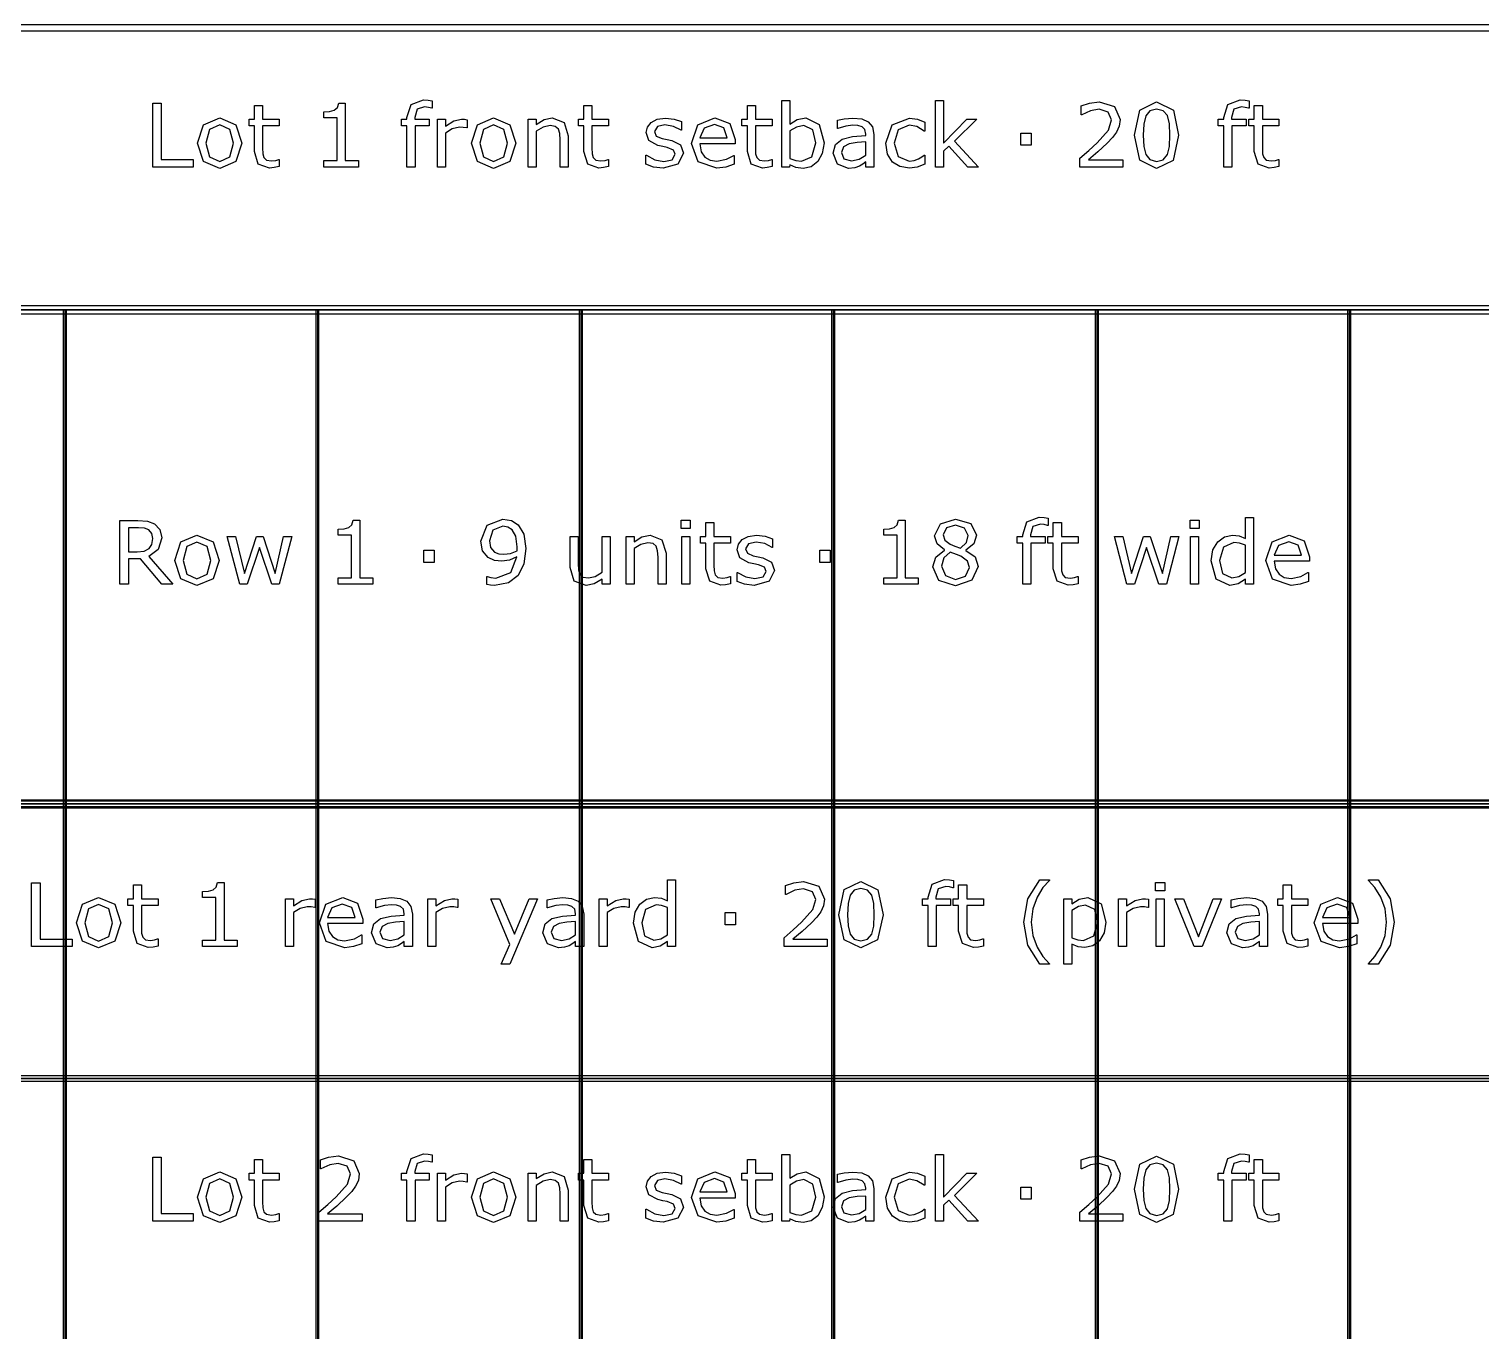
# Model space of a CAD drawing. Extents: x -1 to 182, y 89 to 480.
# Drawn here: x 17.92 to 52.92, y 433.12 to 464.5 of the extents above; entities that cross this region are included whole.
import ezdxf

# ---------------------------------------------------------------- set-up
doc = ezdxf.new("R2010")
doc.units = 0
doc.header["$MEASUREMENT"] = 0
doc.layers.add('Layer 1', color=7, linetype='Continuous')

msp = doc.modelspace()

# ---------------------------------------------------------------- linework, layer by layer
at = {"layer": 'Layer 1', "color": 7}
for points in [[(4.762494, 464.608688), (64.029086, 464.608688), (64.029086, 457.72953), (4.762494, 457.72953), (4.762494, 464.608688)], [(21.878224, 461.169109), (20.904641, 461.169109), (20.904641, 462.708031), (21.109279, 462.708031), (21.109279, 461.35101), (21.878224, 461.35101), (21.878224, 461.169109)], [(25.859371, 461.169109), (25.026348, 461.169109), (25.026348, 461.326205), (25.346741, 461.326205), (25.346741, 462.357666), (25.026348, 462.357666), (25.026348, 462.498225), (25.165874, 462.50856), (25.278529, 462.540599), (25.352943, 462.605712), (25.384982, 462.713198), (25.545179, 462.713198), (25.545179, 461.326205), (25.859371, 461.326205), (25.859371, 461.169109)], [(27.641171, 462.589176), (27.630826, 462.589176), (27.547109, 462.607779), (27.456159, 462.618113), (27.274258, 462.562303), (27.21845, 462.362832), (27.21845, 462.323558), (27.568816, 462.323558), (27.568816, 462.16026), (27.224649, 462.16026), (27.224649, 461.169109), (27.030347, 461.169109), (27.030347, 462.160262), (26.89909, 462.160262), (26.89909, 462.323559), (27.030347, 462.323559), (27.030347, 462.3618), (27.132667, 462.677025), (27.428256, 462.787613), (27.545043, 462.781411), (27.641161, 462.766941), (27.641171, 462.589176)], [(37.083477, 461.755118), (37.042136, 461.494669), (36.932583, 461.300366), (36.771354, 461.177376), (36.578084, 461.137069), (36.406518, 461.160839), (36.261822, 461.222851), (36.249421, 461.169109), (36.067521, 461.169109), (36.067521, 462.777278), (36.261822, 462.777278), (36.261822, 462.202636), (36.435455, 462.31219), (36.642161, 462.355598), (36.964621, 462.198502), (37.083477, 461.755119), (37.083477, 461.755118)], [(40.808311, 461.169109), (40.551996, 461.169109), (40.088976, 461.674504), (39.962886, 461.554615), (39.962886, 461.169109), (39.768582, 461.169109), (39.768582, 462.777278), (39.962886, 462.777278), (39.962886, 461.745817), (40.524091, 462.323559), (40.769036, 462.323559), (40.232637, 461.790259), (40.808311, 461.169109)], [(44.288196, 461.169109), (43.246401, 461.169109), (43.246401, 461.385116), (43.463441, 461.571151), (43.667048, 461.756153), (43.938865, 462.061043), (44.012244, 462.305989), (43.932663, 462.493057), (43.712522, 462.56127), (43.508918, 462.528198), (43.294978, 462.426912), (43.284633, 462.426912), (43.284633, 462.643953), (43.479969, 462.710098), (43.717681, 462.740071), (44.088719, 462.625349), (44.223077, 462.316324), (44.20035, 462.151994), (44.135238, 462.008333), (44.040153, 461.882243), (43.908896, 461.744784), (43.680486, 461.533944), (43.460345, 461.345842), (44.288199, 461.345842), (44.288196, 461.169109)], [(45.631783, 461.939087), (45.501558, 461.330339), (45.099516, 461.13707), (44.694374, 461.33344), (44.56725, 461.93702), (44.69644, 462.542667), (45.099516, 462.739037), (45.503625, 462.539566), (45.631783, 461.939087), (45.631783, 461.939087)], [(47.3278, 462.589176), (47.317455, 462.589176), (47.233738, 462.607779), (47.142788, 462.618113), (46.960887, 462.562303), (46.905078, 462.362832), (46.905078, 462.323558), (47.255445, 462.323558), (47.255445, 462.16026), (46.911278, 462.16026), (46.911278, 461.169109), (46.716976, 461.169109), (46.716976, 462.160262), (46.585719, 462.160262), (46.585719, 462.323559), (46.716976, 462.323559), (46.716976, 462.3618), (46.819295, 462.677025), (47.114885, 462.787613), (47.231672, 462.781411), (47.327789, 462.766941), (47.3278, 462.589176)], [(23.051277, 461.745817), (22.906583, 461.300367), (22.51901, 461.13707), (22.129371, 461.300367), (21.98571, 461.745817), (22.129371, 462.191267), (22.51901, 462.355598), (22.906583, 462.191267), (23.051277, 461.745817), (23.051277, 461.745817)], [(23.95148, 461.179444), (23.83159, 461.155674), (23.716869, 461.146372), (23.448152, 461.241456), (23.356168, 461.546346), (23.356168, 462.160262), (23.22491, 462.160262), (23.22491, 462.323559), (23.356168, 462.323559), (23.356168, 462.655321), (23.550471, 462.655321), (23.550471, 462.323559), (23.95148, 462.323559), (23.95148, 462.160262), (23.550471, 462.160262), (23.550471, 461.634196), (23.554606, 461.49157), (23.583545, 461.396485), (23.645557, 461.335507), (23.767513, 461.316904), (23.866731, 461.33034), (23.941145, 461.35411), (23.95148, 461.35411), (23.95148, 461.179444)], [(28.48453, 462.111686), (28.474184, 462.111686), (28.389436, 462.126156), (28.293318, 462.131323), (28.119685, 462.091016), (27.958454, 461.988696), (27.958454, 461.169109), (27.764152, 461.169109), (27.764152, 462.323559), (27.958454, 462.323559), (27.958454, 462.153027), (28.162058, 462.284285), (28.342927, 462.323559), (28.416307, 462.320458), (28.484519, 462.311155), (28.48453, 462.111686)], [(29.651383, 461.745817), (29.506688, 461.300367), (29.119116, 461.13707), (28.729475, 461.300367), (28.585817, 461.745817), (28.729475, 462.191267), (29.119116, 462.355598), (29.506688, 462.191267), (29.651383, 461.745817), (29.651383, 461.745817)], [(30.917455, 461.169109), (30.72315, 461.169109), (30.72315, 461.826432), (30.713837, 461.97526), (30.679732, 462.084814), (30.605318, 462.148893), (30.479229, 462.170597), (30.31283, 462.131323), (30.146431, 462.031071), (30.146431, 461.169109), (29.952129, 461.169109), (29.952129, 462.323559), (30.146431, 462.323559), (30.146431, 462.195402), (30.334534, 462.313224), (30.534005, 462.355598), (30.819258, 462.242944), (30.917444, 461.918416), (30.917455, 461.169109)], [(31.891036, 461.179444), (31.771148, 461.155673), (31.656425, 461.146371), (31.387709, 461.241455), (31.295724, 461.546346), (31.295724, 462.160261), (31.164467, 462.160261), (31.164467, 462.323558), (31.295724, 462.323558), (31.295724, 462.655321), (31.490028, 462.655321), (31.490028, 462.323558), (31.891036, 462.323558), (31.891036, 462.160261), (31.490028, 462.160261), (31.490028, 461.634196), (31.494156, 461.491569), (31.523096, 461.396484), (31.585106, 461.335506), (31.707063, 461.316903), (31.806282, 461.330339), (31.880696, 461.354109), (31.891041, 461.354109), (31.891036, 461.179444)], [(33.694542, 461.501904), (33.563285, 461.242489), (33.206717, 461.141203), (32.971071, 461.171175), (32.792271, 461.238355), (32.792271, 461.456429), (32.802617, 461.456429), (33.007253, 461.345841), (33.223261, 461.305534), (33.423765, 461.346875), (33.496113, 461.477099), (33.456838, 461.580452), (33.305944, 461.640397), (33.197422, 461.6621), (33.0765, 461.688972), (32.860494, 461.806794), (32.797447, 461.99903), (32.826387, 462.133389), (32.916303, 462.246044), (33.063064, 462.322524), (33.263568, 462.351463), (33.472342, 462.325624), (33.649073, 462.264646), (33.649073, 462.056907), (33.638728, 462.056907), (33.457862, 462.148891), (33.24909, 462.187131), (33.069256, 462.14579), (32.995873, 462.024868), (33.040315, 461.917381), (33.180875, 461.85847), (33.300766, 461.833665), (33.412385, 461.810927), (33.62116, 461.704474), (33.694539, 461.501902), (33.694542, 461.501904)], [(34.938907, 461.72618), (34.088315, 461.72618), (34.120354, 461.540145), (34.208206, 461.410954), (34.335327, 461.33654), (34.498625, 461.311735), (34.735303, 461.358244), (34.905835, 461.451261), (34.91618, 461.451261), (34.91618, 461.239388), (34.715673, 461.170142), (34.5007, 461.142237), (34.05215, 461.297266), (33.890921, 461.739615), (34.044916, 462.1892), (34.452125, 462.355598), (34.811794, 462.219172), (34.938915, 461.831599), (34.938907, 461.72618)], [(35.83291, 461.179444), (35.713022, 461.155673), (35.598299, 461.146371), (35.329583, 461.241455), (35.237598, 461.546346), (35.237598, 462.160261), (35.106341, 462.160261), (35.106341, 462.323558), (35.237598, 462.323558), (35.237598, 462.655321), (35.431902, 462.655321), (35.431902, 462.323558), (35.83291, 462.323558), (35.83291, 462.160261), (35.431902, 462.160261), (35.431902, 461.634196), (35.43603, 461.491569), (35.46497, 461.396484), (35.52698, 461.335506), (35.648937, 461.316903), (35.748156, 461.330339), (35.82257, 461.354109), (35.832915, 461.354109), (35.83291, 461.179444)], [(38.283403, 461.169109), (38.090133, 461.169109), (38.090133, 461.292099), (38.019855, 461.24249), (37.935104, 461.19288), (37.823484, 461.153606), (37.675688, 461.13707), (37.411105, 461.240422), (37.302586, 461.503972), (37.358397, 461.715845), (37.519626, 461.844002), (37.77284, 461.907048), (38.090133, 461.931852), (38.090133, 461.961825), (38.066374, 462.071378), (38.000228, 462.139591), (37.901009, 462.171631), (37.780087, 462.179899), (37.609553, 462.159227), (37.415251, 462.101349), (37.404906, 462.101349), (37.404906, 462.298753), (37.569236, 462.33286), (37.781108, 462.351462), (37.992981, 462.330791), (38.150077, 462.262578), (38.249296, 462.139588), (38.283403, 461.95252), (38.283403, 461.169109)], [(39.511232, 461.241456), (39.326233, 461.169109), (39.141232, 461.14327), (38.911788, 461.179443), (38.732988, 461.291064), (38.616198, 461.479166), (38.574857, 461.744783), (38.729887, 462.189199), (39.141232, 462.35043), (39.335533, 462.322524), (39.511232, 462.254312), (39.511232, 462.038304), (39.500887, 462.038304), (39.31692, 462.144758), (39.132953, 462.181965), (38.871471, 462.070344), (38.776385, 461.744783), (38.869402, 461.423356), (39.132953, 461.311735), (39.252841, 461.327237), (39.362394, 461.367544), (39.441978, 461.41302), (39.500887, 461.455394), (39.511232, 461.455394), (39.511232, 461.241456)], [(45.359964, 461.469866), (45.408541, 461.666236), (45.421982, 461.939087), (45.408541, 462.211938), (45.358932, 462.408308), (45.259714, 462.528198), (45.099516, 462.568505), (44.938285, 462.528198), (44.838034, 462.406241), (44.789457, 462.20677), (44.777048, 461.93702), (44.788425, 461.667269), (44.837, 461.472966), (44.933118, 461.349976), (45.099516, 461.307602), (45.260745, 461.347909), (45.359964, 461.469866), (45.359964, 461.469866)], [(48.050236, 461.179444), (47.930348, 461.155674), (47.815625, 461.146372), (47.546909, 461.241456), (47.454924, 461.546346), (47.454924, 462.160262), (47.323667, 462.160262), (47.323667, 462.323559), (47.454924, 462.323559), (47.454924, 462.655321), (47.649229, 462.655321), (47.649229, 462.323559), (48.050236, 462.323559), (48.050236, 462.160262), (47.649229, 462.160262), (47.649229, 461.634196), (47.653356, 461.49157), (47.682296, 461.396485), (47.744307, 461.335507), (47.866264, 461.316904), (47.965482, 461.33034), (48.039896, 461.35411), (48.050241, 461.35411), (48.050236, 461.179444)], [(22.850773, 461.745817), (22.762923, 462.078613), (22.51901, 462.188167), (22.273031, 462.078613), (22.186215, 461.745817), (22.274065, 461.416122), (22.51901, 461.304501), (22.761889, 461.415089), (22.850773, 461.745817), (22.850773, 461.745817)], [(29.450879, 461.745817), (29.36303, 462.078613), (29.119116, 462.188167), (28.873136, 462.078613), (28.786321, 461.745817), (28.87417, 461.416122), (29.119116, 461.304501), (29.361995, 461.415089), (29.450879, 461.745817), (29.450879, 461.745817)], [(34.749773, 461.875007), (34.672258, 462.111685), (34.441782, 462.195401), (34.192701, 462.103417), (34.088315, 461.875007), (34.749773, 461.875007)], [(36.882973, 461.749951), (36.814761, 462.06311), (36.59462, 462.170596), (36.423054, 462.133389), (36.261822, 462.039339), (36.261822, 461.377881), (36.403417, 461.326205), (36.538809, 461.311735), (36.790988, 461.417154), (36.882973, 461.74995), (36.882973, 461.749951)], [(42.07438, 461.697242), (41.827368, 461.697242), (41.827368, 461.98973), (42.07438, 461.98973), (42.07438, 461.697242)], [(38.090133, 461.453329), (38.090133, 461.774756), (37.880327, 461.759254), (37.690158, 461.729282), (37.554765, 461.654868), (37.50309, 461.517409), (37.563034, 461.367547), (37.745969, 461.317938), (37.933037, 461.357212), (38.090133, 461.45333), (38.090133, 461.453329)], [(18.785393, 457.72953), (18.785393, 369.623391)], [(24.870802, 457.72953), (24.870802, 369.623391)], [(31.220794, 457.72953), (31.220794, 369.623391)], [(37.306203, 457.72953), (37.306203, 369.623391)], [(43.656195, 457.72953), (43.656195, 369.623391)], [(49.741604, 457.72953), (49.741604, 369.623391)], [(21.385748, 451.114955), (21.120131, 451.114955), (20.605435, 451.726803), (20.31708, 451.726803), (20.31708, 451.114955), (20.112442, 451.114955), (20.112442, 452.653878), (20.543423, 452.653878), (20.775967, 452.635278), (20.943398, 452.571201), (21.073622, 452.437875), (21.121165, 452.235303), (21.037449, 451.956252), (20.806972, 451.787787), (21.385748, 451.114955)], [(26.207153, 451.114955), (25.37413, 451.114955), (25.37413, 451.272051), (25.694523, 451.272051), (25.694523, 452.303512), (25.37413, 452.303512), (25.37413, 452.444072), (25.513656, 452.454417), (25.626311, 452.486455), (25.700725, 452.551569), (25.732764, 452.659056), (25.89296, 452.659056), (25.89296, 451.272062), (26.207153, 451.272062), (26.207153, 451.114955)], [(29.896844, 451.976916), (29.850336, 451.611048), (29.711845, 451.330963), (29.4762, 451.149062), (29.143405, 451.084983), (29.04212, 451.091174), (28.957368, 451.108743), (28.957368, 451.306148), (28.967714, 451.306148), (29.052462, 451.276173), (29.174419, 451.262733), (29.532019, 451.399159), (29.682913, 451.777431), (29.502047, 451.694749), (29.317045, 451.669958), (29.144445, 451.688558), (28.990449, 451.760905), (28.85299, 451.9211), (28.807517, 452.153644), (28.962544, 452.537083), (29.340815, 452.684877), (29.547521, 452.649737), (29.71392, 452.546386), (29.849312, 452.325211), (29.896852, 451.976911), (29.896844, 451.976916)], [(29.688073, 452.021358), (29.655, 452.278707), (29.564049, 452.429602), (29.459663, 452.495748), (29.338741, 452.516411), (29.103095, 452.423395), (29.017315, 452.161913), (29.045218, 452.001716), (29.139269, 451.893197), (29.241589, 451.849787), (29.365612, 451.839441), (29.52891, 451.861137), (29.68394, 451.924182), (29.686056, 451.966558), (29.688173, 452.021334), (29.688073, 452.021358)], [(33.85939, 452.462675), (33.640281, 452.462675), (33.640281, 452.664213), (33.85939, 452.664213), (33.85939, 452.462675)], [(34.830905, 451.1253), (34.711017, 451.101541), (34.596294, 451.092227), (34.327578, 451.187313), (34.235593, 451.492203), (34.235593, 452.106117), (34.104336, 452.106117), (34.104336, 452.269415), (34.235593, 452.269415), (34.235593, 452.601179), (34.429897, 452.601179), (34.429897, 452.269415), (34.830905, 452.269415), (34.830905, 452.106117), (34.429897, 452.106117), (34.429897, 451.580052), (34.434025, 451.437426), (34.462965, 451.34234), (34.524975, 451.281364), (34.646932, 451.262764), (34.746151, 451.276205), (34.820565, 451.299965), (34.83091, 451.299965), (34.830905, 451.1253)], [(39.355687, 451.114955), (38.522666, 451.114955), (38.522666, 451.272051), (38.843057, 451.272051), (38.843057, 452.303512), (38.522666, 452.303512), (38.522666, 452.444072), (38.662191, 452.454417), (38.774845, 452.486455), (38.849259, 452.551569), (38.881297, 452.659056), (39.041494, 452.659056), (39.041494, 451.272062), (39.355687, 451.272062), (39.355687, 451.114955)], [(40.800559, 451.543868), (40.644497, 451.212107), (40.253822, 451.079816), (39.854881, 451.209006), (39.707087, 451.539735), (39.781501, 451.771245), (39.991308, 451.93661), (39.991308, 451.942801), (39.807338, 452.087493), (39.748428, 452.283864), (39.891055, 452.573252), (40.253822, 452.689007), (40.621759, 452.578419), (40.759218, 452.2973), (40.694106, 452.091629), (40.502903, 451.934533), (40.502903, 451.928341), (40.724078, 451.775378), (40.800559, 451.543868), (40.800559, 451.543868)], [(40.555613, 452.295244), (40.46983, 452.470943), (40.25279, 452.537089), (40.038848, 452.475076), (39.956166, 452.307645), (39.997507, 452.178454), (40.124631, 452.082337), (40.234187, 452.033762), (40.374747, 451.984152), (40.516338, 452.125744), (40.555613, 452.295244), (40.555613, 452.295244)], [(42.483142, 452.535022), (42.472797, 452.535022), (42.389083, 452.553622), (42.298133, 452.563968), (42.116232, 452.508156), (42.060421, 452.308687), (42.060421, 452.269413), (42.410787, 452.269413), (42.410787, 452.106115), (42.066623, 452.106115), (42.066623, 451.114955), (41.872318, 451.114955), (41.872318, 452.106107), (41.741061, 452.106107), (41.741061, 452.269405), (41.872318, 452.269405), (41.872318, 452.307645), (41.974638, 452.622872), (42.270227, 452.733459), (42.387014, 452.727268), (42.483135, 452.712796), (42.483142, 452.535022)], [(43.205576, 451.12529), (43.085688, 451.10153), (42.970967, 451.092217), (42.702249, 451.187303), (42.610264, 451.492192), (42.610264, 452.106107), (42.479007, 452.106107), (42.479007, 452.269405), (42.610264, 452.269405), (42.610264, 452.601168), (42.804568, 452.601168), (42.804568, 452.269405), (43.205576, 452.269405), (43.205576, 452.106107), (42.804568, 452.106107), (42.804568, 451.580042), (42.808696, 451.437416), (42.837636, 451.34233), (42.899646, 451.281354), (43.021603, 451.262754), (43.120822, 451.276195), (43.195236, 451.299954), (43.205581, 451.299954), (43.205576, 451.12529)], [(46.125291, 452.462675), (45.906185, 452.462675), (45.906185, 452.664213), (46.125291, 452.664213), (46.125291, 452.462675)], [(47.433736, 451.114955), (47.239435, 451.114955), (47.239435, 451.235877), (47.064768, 451.123223), (46.867365, 451.082917), (46.538702, 451.242079), (46.41778, 451.683396), (46.459121, 451.944878), (46.57281, 452.140214), (46.736105, 452.260102), (46.93041, 452.301443), (47.091639, 452.281811), (47.239435, 452.222899), (47.239435, 452.723125), (47.433736, 452.723125), (47.433736, 451.114955)], [(20.907225, 452.22083), (20.883454, 452.337617), (20.806974, 452.424434), (20.701554, 452.465776), (20.557894, 452.478185), (20.317081, 452.478185), (20.317081, 451.897343), (20.523787, 451.897343), (20.693285, 451.913879), (20.816275, 451.977959), (20.884488, 452.077177), (20.907226, 452.220838), (20.907225, 452.22083)], [(22.500924, 451.691664), (22.35623, 451.246212), (21.968657, 451.082917), (21.579017, 451.246212), (21.435357, 451.691664), (21.579017, 452.137113), (21.968657, 452.301443), (22.35623, 452.137113), (22.500924, 451.691664), (22.500924, 451.691664)], [(24.253786, 452.269405), (23.95303, 451.114955), (23.773196, 451.114955), (23.476574, 452.004822), (23.182018, 451.114955), (23.003218, 451.114955), (22.699361, 452.269405), (22.901932, 452.269405), (23.113806, 451.375403), (23.40216, 452.269405), (23.562356, 452.269405), (23.857945, 451.375403), (24.058449, 452.269405), (24.253786, 452.269405)], [(31.92876, 451.114955), (31.734458, 451.114955), (31.734458, 451.243111), (31.546355, 451.124258), (31.347918, 451.082917), (31.064732, 451.193502), (30.963445, 451.520098), (30.963445, 452.269405), (31.157749, 452.269405), (31.157749, 451.612083), (31.166004, 451.461186), (31.201143, 451.354733), (31.273491, 451.288588), (31.402682, 451.267924), (31.567011, 451.307198), (31.734445, 451.407452), (31.734445, 452.269413), (31.928747, 452.269413), (31.92876, 451.114955)], [(33.27648, 451.114955), (33.082178, 451.114955), (33.082178, 451.772277), (33.072864, 451.921105), (33.038757, 452.030661), (32.964343, 452.094738), (32.838253, 452.116433), (32.671857, 452.077159), (32.505458, 451.976906), (32.505458, 451.114955), (32.311154, 451.114955), (32.311154, 452.269405), (32.505458, 452.269405), (32.505458, 452.141249), (32.693561, 452.25907), (32.89303, 452.301443), (33.178285, 452.188789), (33.276469, 451.864262), (33.27648, 451.114955)], [(33.846987, 451.114955), (33.652685, 451.114955), (33.652685, 452.269405), (33.846987, 452.269405), (33.846987, 451.114955)], [(35.890271, 451.447761), (35.759012, 451.188345), (35.402446, 451.08706), (35.166801, 451.117032), (34.988001, 451.184212), (34.988001, 451.402287), (34.998346, 451.402287), (35.202985, 451.291699), (35.418993, 451.25139), (35.619497, 451.292731), (35.691845, 451.422956), (35.65257, 451.52631), (35.501676, 451.586254), (35.393154, 451.60795), (35.272232, 451.634821), (35.056224, 451.752645), (34.993179, 451.94488), (35.022119, 452.079238), (35.112035, 452.191892), (35.258796, 452.268373), (35.4593, 452.297313), (35.668072, 452.271463), (35.844805, 452.210485), (35.844805, 452.002747), (35.83446, 452.002747), (35.653594, 452.09473), (35.444819, 452.132972), (35.264987, 452.091631), (35.191605, 451.970706), (35.236047, 451.86322), (35.376607, 451.80431), (35.496498, 451.779519), (35.608117, 451.756791), (35.816889, 451.650339), (35.890271, 451.447766), (35.890271, 451.447761)], [(45.636432, 452.269405), (45.335678, 451.114955), (45.155844, 451.114955), (44.85922, 452.004822), (44.564665, 451.114955), (44.385865, 451.114955), (44.082007, 452.269405), (44.28458, 452.269405), (44.496452, 451.375403), (44.784806, 452.269405), (44.945003, 452.269405), (45.240592, 451.375403), (45.441096, 452.269405), (45.636432, 452.269405)], [(46.11289, 451.114955), (45.918586, 451.114955), (45.918586, 452.269405), (46.11289, 452.269405), (46.11289, 451.114955)], [(48.782491, 451.672027), (47.931899, 451.672027), (47.963937, 451.48599), (48.051786, 451.3568), (48.178911, 451.282386), (48.342209, 451.257594), (48.578886, 451.304103), (48.749418, 451.397122), (48.759763, 451.397122), (48.759763, 451.185247), (48.559259, 451.116003), (48.344286, 451.088097), (47.895735, 451.243124), (47.734504, 451.685475), (47.888499, 452.13506), (48.295711, 452.301456), (48.655377, 452.165032), (48.782501, 451.77746), (48.782491, 451.672027)], [(22.300419, 451.691664), (22.21257, 452.024459), (21.968657, 452.134012), (21.722678, 452.024459), (21.635861, 451.691664), (21.723711, 451.361967), (21.968657, 451.250347), (22.211536, 451.360935), (22.300419, 451.691664), (22.300419, 451.691664)], [(27.685097, 451.643086), (27.438085, 451.643086), (27.438085, 451.935575), (27.685097, 451.935575), (27.685097, 451.643086)], [(37.229723, 451.643097), (36.982708, 451.643097), (36.982708, 451.935586), (37.229723, 451.935586), (37.229723, 451.643097)], [(40.587651, 451.524231), (40.545278, 451.676159), (40.38198, 451.791914), (40.275528, 451.83429), (40.12153, 451.889067), (39.97167, 451.751608), (39.915859, 451.555237), (40.011977, 451.324761), (40.255891, 451.233811), (40.496701, 451.311326), (40.587651, 451.524231), (40.587651, 451.524231)], [(47.239435, 451.399175), (47.239435, 452.061665), (47.098875, 452.110242), (46.963482, 452.123683), (46.709234, 452.009994), (46.618284, 451.687534), (46.688565, 451.374376), (46.913873, 451.267921), (47.081304, 451.304095), (47.239435, 451.399181), (47.239435, 451.399175)], [(48.593356, 451.820855), (48.515841, 452.057532), (48.285363, 452.141249), (48.036285, 452.049264), (47.931899, 451.820855), (48.593356, 451.820855)], [(4.696348, 445.889441), (4.696348, 439.142574), (64.095232, 439.142574), (64.095232, 445.889441), (4.696348, 445.889441)], [(18.957475, 442.383716), (17.983893, 442.383716), (17.983893, 443.922639), (18.188531, 443.922639), (18.188531, 442.565617), (18.957475, 442.565617), (18.957475, 442.383716)], [(21.030731, 442.394051), (20.910842, 442.370291), (20.79612, 442.360978), (20.527403, 442.456064), (20.435419, 442.760953), (20.435419, 443.374868), (20.304161, 443.374868), (20.304161, 443.538166), (20.435419, 443.538166), (20.435419, 443.869929), (20.629723, 443.869929), (20.629723, 443.538166), (21.030731, 443.538166), (21.030731, 443.374868), (20.629723, 443.374868), (20.629723, 442.848803), (20.633858, 442.706177), (20.662797, 442.611093), (20.724808, 442.550115), (20.846765, 442.531515), (20.945983, 442.544956), (21.020397, 442.568715), (21.030732, 442.568715), (21.030731, 442.394051)], [(22.938623, 442.383716), (22.1056, 442.383716), (22.1056, 442.540812), (22.425993, 442.540812), (22.425993, 443.572273), (22.1056, 443.572273), (22.1056, 443.712833), (22.245126, 443.723178), (22.35778, 443.755216), (22.432194, 443.82033), (22.464234, 443.927817), (22.62443, 443.927817), (22.62443, 442.540823), (22.938623, 442.540823), (22.938623, 442.383716)], [(33.504373, 442.383716), (33.310068, 442.383716), (33.310068, 442.504638), (33.135404, 442.391984), (32.937999, 442.351678), (32.609339, 442.51084), (32.488416, 442.952157), (32.529758, 443.213639), (32.643444, 443.408975), (32.806742, 443.528866), (33.001046, 443.570207), (33.162275, 443.550575), (33.310068, 443.491663), (33.310068, 443.991891), (33.504373, 443.991891), (33.504373, 442.383716)], [(37.162026, 442.383716), (36.120231, 442.383716), (36.120231, 442.599724), (36.337271, 442.785758), (36.540876, 442.97076), (36.812695, 443.275649), (36.886074, 443.520597), (36.806493, 443.707666), (36.586352, 443.775878), (36.382747, 443.742805), (36.168806, 443.64152), (36.15846, 443.64152), (36.15846, 443.85856), (36.353797, 443.924706), (36.591509, 443.954678), (36.962544, 443.839957), (37.096902, 443.530932), (37.074174, 443.3666), (37.00906, 443.222942), (36.913977, 443.096849), (36.782718, 442.95939), (36.554308, 442.748552), (36.334167, 442.56045), (37.162024, 442.56045), (37.162026, 442.383716)], [(38.505611, 443.153695), (38.375388, 442.544948), (37.973344, 442.351678), (37.568201, 442.548046), (37.441079, 443.151626), (37.57027, 443.757275), (37.973344, 443.953643), (38.377455, 443.754174), (38.505611, 443.153695), (38.505611, 443.153695)], [(38.233794, 442.684473), (38.282369, 442.880844), (38.29581, 443.153695), (38.282369, 443.426546), (38.232759, 443.622914), (38.133541, 443.742805), (37.973344, 443.783111), (37.812115, 443.742805), (37.711862, 443.620848), (37.663287, 443.421379), (37.650878, 443.151626), (37.662255, 442.881876), (37.710832, 442.687574), (37.80695, 442.564582), (37.973346, 442.522209), (38.134578, 442.562516), (38.233797, 442.684473), (38.233794, 442.684473)], [(40.20163, 443.803783), (40.191285, 443.803783), (40.107568, 443.822383), (40.016618, 443.832729), (39.834717, 443.77692), (39.778906, 443.577448), (39.778906, 443.538174), (40.129272, 443.538174), (40.129272, 443.374876), (39.785108, 443.374876), (39.785108, 442.383716), (39.590806, 442.383716), (39.590806, 443.374868), (39.459546, 443.374868), (39.459546, 443.538166), (39.590806, 443.538166), (39.590806, 443.576406), (39.693123, 443.891633), (39.988712, 444.00222), (40.105502, 443.996029), (40.201619, 443.981557), (40.20163, 443.803783)], [(40.924066, 442.394051), (40.804175, 442.370291), (40.689455, 442.360978), (40.420736, 442.456064), (40.328754, 442.760953), (40.328754, 443.374868), (40.197495, 443.374868), (40.197495, 443.538166), (40.328754, 443.538166), (40.328754, 443.869929), (40.523056, 443.869929), (40.523056, 443.538166), (40.924066, 443.538166), (40.924066, 443.374868), (40.523056, 443.374868), (40.523056, 442.848803), (40.527184, 442.706177), (40.556121, 442.611093), (40.618134, 442.550115), (40.740091, 442.531515), (40.839309, 442.544956), (40.913723, 442.568715), (40.924069, 442.568715), (40.924066, 442.394051)], [(42.520864, 441.957904), (42.284187, 441.957904), (41.999966, 442.415754), (41.898681, 442.974895), (41.999966, 443.534033), (42.284187, 443.991886), (42.520864, 443.991886), (42.520864, 443.981541), (42.36067, 443.806876), (42.22011, 443.577432), (42.118822, 443.297348), (42.080582, 442.974887), (42.11779, 442.651392), (42.22011, 442.372339), (42.361702, 442.142895), (42.520864, 441.968231), (42.520864, 441.957904)], [(45.294853, 443.731446), (45.075744, 443.731446), (45.075744, 443.932984), (45.294853, 443.932984), (45.294853, 443.731446)], [(48.748902, 442.394051), (48.629011, 442.370291), (48.514291, 442.360978), (48.245572, 442.456064), (48.15359, 442.760953), (48.15359, 443.374868), (48.02233, 443.374868), (48.02233, 443.538166), (48.15359, 443.538166), (48.15359, 443.869929), (48.347892, 443.869929), (48.347892, 443.538166), (48.748902, 443.538166), (48.748902, 443.374868), (48.347892, 443.374868), (48.347892, 442.848803), (48.352019, 442.706177), (48.380957, 442.611093), (48.44297, 442.550115), (48.564924, 442.531515), (48.664143, 442.544956), (48.738557, 442.568715), (48.748902, 442.568715), (48.748902, 442.394051)], [(50.827326, 442.974895), (50.726038, 442.415754), (50.441818, 441.957904), (50.20514, 441.957904), (50.20514, 441.968249), (50.364305, 442.142914), (50.505897, 442.372357), (50.607182, 442.65141), (50.645425, 442.974906), (50.607182, 443.297366), (50.505897, 443.577451), (50.364305, 443.806895), (50.20514, 443.981559), (50.20514, 443.991904), (50.441818, 443.991904), (50.726038, 443.534051), (50.827326, 442.974913), (50.827326, 442.974895)], [(20.130529, 442.960425), (19.985835, 442.514973), (19.598262, 442.351678), (19.208622, 442.514973), (19.064962, 442.960425), (19.208622, 443.405874), (19.598262, 443.570207), (19.985835, 443.405874), (20.130529, 442.960425), (20.130529, 442.960425)], [(24.819642, 443.326293), (24.809308, 443.326293), (24.724559, 443.340766), (24.628441, 443.345925), (24.454808, 443.305618), (24.293578, 443.203299), (24.293578, 442.383716), (24.099275, 442.383716), (24.099275, 443.538166), (24.293578, 443.538166), (24.293578, 443.367634), (24.497183, 443.498891), (24.67805, 443.538166), (24.75143, 443.53507), (24.819643, 443.525757), (24.819642, 443.326293)], [(25.968925, 442.940788), (25.118332, 442.940788), (25.150371, 442.754751), (25.238221, 442.625561), (25.365345, 442.551147), (25.528642, 442.526355), (25.76532, 442.572864), (25.935852, 442.665883), (25.946187, 442.665883), (25.946187, 442.45401), (25.745682, 442.384764), (25.530709, 442.356858), (25.082158, 442.511888), (24.920928, 442.954236), (25.074923, 443.403821), (25.482133, 443.57022), (25.8418, 443.433793), (25.968924, 443.046221), (25.968925, 442.940788)], [(27.160583, 442.383716), (26.967313, 442.383716), (26.967313, 442.506705), (26.897032, 442.457095), (26.812283, 442.407486), (26.700663, 442.368214), (26.552867, 442.351678), (26.288285, 442.455029), (26.179764, 442.71858), (26.235575, 442.930453), (26.396805, 443.058609), (26.650019, 443.121654), (26.967313, 443.146445), (26.967313, 443.176417), (26.943553, 443.285973), (26.877407, 443.354185), (26.778189, 443.386224), (26.657266, 443.394479), (26.486735, 443.373815), (26.292432, 443.315937), (26.282098, 443.315937), (26.282098, 443.51334), (26.446428, 443.547447), (26.658302, 443.566047), (26.870175, 443.545384), (27.027271, 443.477169), (27.126489, 443.35418), (27.160597, 443.167112), (27.160583, 442.383716)], [(28.255088, 443.326293), (28.244743, 443.326293), (28.159995, 443.340766), (28.063877, 443.345925), (27.890244, 443.305618), (27.729013, 443.203299), (27.729013, 442.383716), (27.534711, 442.383716), (27.534711, 443.538166), (27.729013, 443.538166), (27.729013, 443.367634), (27.93262, 443.498891), (28.113486, 443.538166), (28.186866, 443.53507), (28.255081, 443.525757), (28.255088, 443.326293)], [(30.180549, 443.538166), (29.506688, 441.957904), (29.29895, 441.957904), (29.513924, 442.439527), (29.054005, 443.538166), (29.264843, 443.538166), (29.619345, 442.682406), (29.976944, 443.538166), (30.180549, 443.538166)], [(31.290557, 442.383716), (31.097287, 442.383716), (31.097287, 442.506705), (31.027008, 442.457095), (30.94226, 442.407486), (30.830637, 442.368214), (30.682844, 442.351678), (30.418261, 442.455029), (30.309739, 442.71858), (30.365551, 442.930453), (30.52678, 443.058609), (30.779993, 443.121654), (31.097287, 443.146445), (31.097287, 443.176417), (31.073527, 443.285973), (31.007381, 443.354185), (30.908163, 443.386224), (30.78724, 443.394479), (30.616709, 443.373815), (30.422404, 443.315937), (30.412059, 443.315937), (30.412059, 443.51334), (30.576389, 443.547447), (30.788262, 443.566047), (31.000137, 443.545384), (31.157233, 443.477169), (31.256452, 443.35418), (31.290557, 443.167112), (31.290557, 442.383716)], [(32.385062, 443.326293), (32.374717, 443.326293), (32.289969, 443.340766), (32.193848, 443.345925), (32.020216, 443.305618), (31.858987, 443.203299), (31.858987, 442.383716), (31.664682, 442.383716), (31.664682, 443.538166), (31.858987, 443.538166), (31.858987, 443.367634), (32.062591, 443.498891), (32.243458, 443.538166), (32.31684, 443.53507), (32.385052, 443.525757), (32.385062, 443.326293)], [(43.879953, 442.974895), (43.839646, 442.717546), (43.725958, 442.521175), (43.564729, 442.402319), (43.369392, 442.360978), (43.206094, 442.38061), (43.058298, 442.441588), (43.058298, 441.957899), (42.863996, 441.957899), (42.863996, 443.53816), (43.058298, 443.53816), (43.058298, 443.417238), (43.231931, 443.525759), (43.438636, 443.570201), (43.763166, 443.412071), (43.879953, 442.97489), (43.879953, 442.974895)], [(44.903146, 443.326304), (44.8928, 443.326304), (44.808052, 443.340776), (44.711931, 443.345936), (44.538299, 443.305629), (44.37707, 443.203309), (44.37707, 442.383716), (44.182765, 442.383716), (44.182765, 443.538166), (44.37707, 443.538166), (44.37707, 443.367634), (44.580674, 443.498891), (44.761541, 443.538166), (44.834923, 443.53507), (44.903135, 443.525757), (44.903146, 443.326304)], [(45.282449, 442.383716), (45.088147, 442.383716), (45.088147, 443.538166), (45.282449, 443.538166), (45.282449, 442.383716)], [(46.665311, 443.538166), (46.198155, 442.383716), (46.002819, 442.383716), (45.538764, 443.538166), (45.749605, 443.538166), (46.107205, 442.619362), (46.461706, 443.538166), (46.665311, 443.538166)], [(47.775318, 442.383716), (47.582048, 442.383716), (47.582048, 442.506705), (47.51177, 442.457095), (47.427019, 442.407486), (47.315399, 442.368214), (47.167603, 442.351678), (46.90302, 442.455029), (46.794501, 442.71858), (46.850312, 442.930453), (47.011541, 443.058609), (47.264755, 443.121654), (47.582048, 443.146445), (47.582048, 443.176417), (47.558289, 443.285973), (47.492143, 443.354185), (47.392925, 443.386224), (47.272002, 443.394479), (47.101468, 443.373815), (46.907166, 443.315937), (46.896821, 443.315937), (46.896821, 443.51334), (47.061151, 443.547447), (47.273023, 443.566047), (47.484896, 443.545384), (47.641992, 443.477169), (47.741211, 443.35418), (47.775318, 443.167112), (47.775318, 442.383716)], [(49.94986, 442.940788), (49.099268, 442.940788), (49.131306, 442.754751), (49.219156, 442.625561), (49.34628, 442.551147), (49.509578, 442.526355), (49.746255, 442.572864), (49.916787, 442.665883), (49.927132, 442.665883), (49.927132, 442.45401), (49.726629, 442.384764), (49.511655, 442.356858), (49.063105, 442.511888), (48.901873, 442.954236), (49.055868, 443.403821), (49.46308, 443.57022), (49.822746, 443.433793), (49.949871, 443.046221), (49.94986, 442.940788)], [(19.930025, 442.960425), (19.842175, 443.29322), (19.598262, 443.402773), (19.352283, 443.29322), (19.265466, 442.960425), (19.353316, 442.630728), (19.598262, 442.519108), (19.841141, 442.629696), (19.930025, 442.960425), (19.930025, 442.960425)], [(25.779789, 443.089616), (25.702275, 443.326293), (25.471798, 443.41001), (25.222718, 443.318025), (25.118332, 443.089616), (25.779789, 443.089616)], [(33.310068, 442.667936), (33.310068, 443.330428), (33.169509, 443.379003), (33.034119, 443.392444), (32.77987, 443.278755), (32.68892, 442.956295), (32.759199, 442.643137), (32.98451, 442.536685), (33.15194, 442.572856), (33.310068, 442.667942), (33.310068, 442.667936)], [(34.94821, 442.911847), (34.701198, 442.911847), (34.701198, 443.204336), (34.94821, 443.204336), (34.94821, 442.911847)], [(43.679449, 442.969736), (43.608136, 443.281862), (43.389027, 443.385216), (43.220564, 443.349042), (43.058298, 443.253956), (43.058298, 442.599735), (43.199893, 442.549091), (43.335285, 442.53565), (43.588499, 442.645203), (43.679449, 442.96973), (43.679449, 442.969736)], [(49.760725, 443.089616), (49.683211, 443.326293), (49.452732, 443.41001), (49.203654, 443.318025), (49.099268, 443.089616), (49.760725, 443.089616)], [(26.967313, 442.667936), (26.967313, 442.989362), (26.757506, 442.973858), (26.567337, 442.943886), (26.431945, 442.869472), (26.380269, 442.732013), (26.440213, 442.582151), (26.623148, 442.532541), (26.810217, 442.571816), (26.967313, 442.667934), (26.967313, 442.667936)], [(31.097287, 442.667936), (31.097287, 442.989362), (30.88748, 442.973858), (30.697311, 442.943886), (30.561921, 442.869472), (30.510243, 442.732013), (30.57019, 442.582151), (30.753122, 442.532541), (30.94019, 442.571816), (31.097287, 442.667934), (31.097287, 442.667936)], [(47.582048, 442.667936), (47.582048, 442.989362), (47.372242, 442.973858), (47.182073, 442.943886), (47.046681, 442.869472), (46.995005, 442.732013), (47.054949, 442.582151), (47.237884, 442.532541), (47.424952, 442.571816), (47.582048, 442.667934), (47.582048, 442.667936)], [(4.762494, 439.20872), (64.029086, 439.20872), (64.029086, 432.329562), (4.762494, 432.329562), (4.762494, 439.20872)], [(21.878224, 435.769141), (20.904641, 435.769141), (20.904641, 437.308064), (21.109279, 437.308064), (21.109279, 435.951042), (21.878224, 435.951042), (21.878224, 435.769141)], [(23.95148, 435.779476), (23.83159, 435.755716), (23.716869, 435.746403), (23.448152, 435.841489), (23.356168, 436.146378), (23.356168, 436.760293), (23.22491, 436.760293), (23.22491, 436.923591), (23.356168, 436.923591), (23.356168, 437.255354), (23.550471, 437.255354), (23.550471, 436.923591), (23.95148, 436.923591), (23.95148, 436.760293), (23.550471, 436.760293), (23.550471, 436.234228), (23.554606, 436.091602), (23.583545, 435.996518), (23.645557, 435.93554), (23.767513, 435.91694), (23.866731, 435.930381), (23.941145, 435.95414), (23.95148, 435.95414), (23.95148, 435.779476)], [(25.947221, 435.769141), (24.905425, 435.769141), (24.905425, 435.985149), (25.122466, 436.171183), (25.326071, 436.356185), (25.597889, 436.661074), (25.671269, 436.906022), (25.591687, 437.093091), (25.371546, 437.161303), (25.167941, 437.12823), (24.954001, 437.026945), (24.943666, 437.026945), (24.943666, 437.243985), (25.139003, 437.310131), (25.376714, 437.340103), (25.74775, 437.225382), (25.882109, 436.916357), (25.859371, 436.752025), (25.794259, 436.608367), (25.699174, 436.482274), (25.567916, 436.344815), (25.339507, 436.133977), (25.119365, 435.945875), (25.947221, 435.945875), (25.947221, 435.769141)], [(27.641171, 437.189208), (27.630826, 437.189208), (27.547109, 437.207808), (27.456159, 437.218154), (27.274258, 437.162345), (27.21845, 436.962873), (27.21845, 436.923599), (27.568816, 436.923599), (27.568816, 436.760301), (27.224649, 436.760301), (27.224649, 435.769141), (27.030347, 435.769141), (27.030347, 436.760293), (26.89909, 436.760293), (26.89909, 436.923591), (27.030347, 436.923591), (27.030347, 436.961831), (27.132667, 437.277058), (27.428256, 437.387645), (27.545043, 437.381454), (27.641161, 437.366982), (27.641171, 437.189208)], [(31.891036, 435.779486), (31.771148, 435.755727), (31.656425, 435.746413), (31.387709, 435.841499), (31.295724, 436.146389), (31.295724, 436.760303), (31.164467, 436.760303), (31.164467, 436.923601), (31.295724, 436.923601), (31.295724, 437.255365), (31.490028, 437.255365), (31.490028, 436.923601), (31.891036, 436.923601), (31.891036, 436.760303), (31.490028, 436.760303), (31.490028, 436.234238), (31.494156, 436.091612), (31.523096, 435.996529), (31.585106, 435.93555), (31.707063, 435.91695), (31.806282, 435.930391), (31.880696, 435.954151), (31.891041, 435.954151), (31.891036, 435.779486)], [(35.83291, 435.779486), (35.713022, 435.755727), (35.598299, 435.746413), (35.329583, 435.841499), (35.237598, 436.146389), (35.237598, 436.760303), (35.106341, 436.760303), (35.106341, 436.923601), (35.237598, 436.923601), (35.237598, 437.255365), (35.431902, 437.255365), (35.431902, 436.923601), (35.83291, 436.923601), (35.83291, 436.760303), (35.431902, 436.760303), (35.431902, 436.234238), (35.43603, 436.091612), (35.46497, 435.996529), (35.52698, 435.93555), (35.648937, 435.91695), (35.748156, 435.930391), (35.82257, 435.954151), (35.832915, 435.954151), (35.83291, 435.779486)], [(37.083477, 436.355161), (37.042136, 436.094713), (36.932583, 435.900409), (36.771354, 435.77742), (36.578084, 435.737113), (36.406518, 435.760873), (36.261822, 435.822886), (36.249421, 435.769141), (36.067521, 435.769141), (36.067521, 437.377311), (36.261822, 437.377311), (36.261822, 436.802668), (36.435455, 436.912222), (36.642161, 436.955632), (36.964621, 436.798536), (37.083477, 436.35515), (37.083477, 436.355161)], [(40.808311, 435.769141), (40.551996, 435.769141), (40.088976, 436.274537), (39.962886, 436.154646), (39.962886, 435.769141), (39.768582, 435.769141), (39.768582, 437.377311), (39.962886, 437.377311), (39.962886, 436.34585), (40.524091, 436.923591), (40.769036, 436.923591), (40.232637, 436.390292), (40.808311, 435.769141)], [(44.288196, 435.769141), (43.246401, 435.769141), (43.246401, 435.985149), (43.463441, 436.171183), (43.667048, 436.356185), (43.938865, 436.661074), (44.012244, 436.906022), (43.932663, 437.093091), (43.712522, 437.161303), (43.508918, 437.12823), (43.294978, 437.026945), (43.284633, 437.026945), (43.284633, 437.243985), (43.479969, 437.310131), (43.717681, 437.340103), (44.088719, 437.225382), (44.223077, 436.916357), (44.20035, 436.752025), (44.135238, 436.608367), (44.040153, 436.482274), (43.908896, 436.344815), (43.680486, 436.133977), (43.460345, 435.945875), (44.288199, 435.945875), (44.288196, 435.769141)], [(45.631783, 436.53912), (45.501558, 435.930373), (45.099516, 435.737103), (44.694374, 435.933471), (44.56725, 436.537051), (44.69644, 437.1427), (45.099516, 437.339068), (45.503625, 437.139599), (45.631783, 436.53912), (45.631783, 436.53912)], [(45.359964, 436.069898), (45.408541, 436.266269), (45.421982, 436.53912), (45.408541, 436.811971), (45.358932, 437.008339), (45.259714, 437.12823), (45.099516, 437.168536), (44.938285, 437.12823), (44.838034, 437.006273), (44.789457, 436.806804), (44.777048, 436.537051), (44.788425, 436.267301), (44.837, 436.072999), (44.933118, 435.950007), (45.099516, 435.907634), (45.260745, 435.947941), (45.359964, 436.069898), (45.359964, 436.069898)], [(47.3278, 437.189208), (47.317455, 437.189208), (47.233738, 437.207808), (47.142788, 437.218154), (46.960887, 437.162345), (46.905078, 436.962873), (46.905078, 436.923599), (47.255445, 436.923599), (47.255445, 436.760301), (46.911278, 436.760301), (46.911278, 435.769141), (46.716976, 435.769141), (46.716976, 436.760293), (46.585719, 436.760293), (46.585719, 436.923591), (46.716976, 436.923591), (46.716976, 436.961831), (46.819295, 437.277058), (47.114885, 437.387645), (47.231672, 437.381454), (47.327789, 437.366982), (47.3278, 437.189208)], [(48.050236, 435.779476), (47.930348, 435.755716), (47.815625, 435.746403), (47.546909, 435.841489), (47.454924, 436.146378), (47.454924, 436.760293), (47.323667, 436.760293), (47.323667, 436.923591), (47.454924, 436.923591), (47.454924, 437.255354), (47.649229, 437.255354), (47.649229, 436.923591), (48.050236, 436.923591), (48.050236, 436.760293), (47.649229, 436.760293), (47.649229, 436.234228), (47.653356, 436.091602), (47.682296, 435.996518), (47.744307, 435.93554), (47.866264, 435.91694), (47.965482, 435.930381), (48.039896, 435.95414), (48.050241, 435.95414), (48.050236, 435.779476)], [(23.051277, 436.34585), (22.906583, 435.900398), (22.51901, 435.737103), (22.129371, 435.900398), (21.98571, 436.34585), (22.129371, 436.791299), (22.51901, 436.955632), (22.906583, 436.791299), (23.051277, 436.34585), (23.051277, 436.34585)], [(22.850773, 436.34585), (22.762923, 436.678645), (22.51901, 436.788198), (22.273031, 436.678645), (22.186215, 436.34585), (22.274065, 436.016153), (22.51901, 435.904533), (22.761889, 436.015121), (22.850773, 436.34585), (22.850773, 436.34585)], [(28.48453, 436.711718), (28.474184, 436.711718), (28.389436, 436.726191), (28.293318, 436.73135), (28.119685, 436.691043), (27.958454, 436.588724), (27.958454, 435.769141), (27.764152, 435.769141), (27.764152, 436.923591), (27.958454, 436.923591), (27.958454, 436.753059), (28.162058, 436.884316), (28.342927, 436.923591), (28.416307, 436.920495), (28.484519, 436.911182), (28.48453, 436.711718)], [(29.651383, 436.34585), (29.506688, 435.900398), (29.119116, 435.737103), (28.729475, 435.900398), (28.585817, 436.34585), (28.729475, 436.791299), (29.119116, 436.955632), (29.506688, 436.791299), (29.651383, 436.34585), (29.651383, 436.34585)], [(29.450879, 436.34585), (29.36303, 436.678645), (29.119116, 436.788198), (28.873136, 436.678645), (28.786321, 436.34585), (28.87417, 436.016153), (29.119116, 435.904533), (29.361995, 436.015121), (29.450879, 436.34585), (29.450879, 436.34585)], [(30.917455, 435.769141), (30.72315, 435.769141), (30.72315, 436.426466), (30.713837, 436.575294), (30.679732, 436.684847), (30.605318, 436.748926), (30.479229, 436.770622), (30.31283, 436.731347), (30.146431, 436.631094), (30.146431, 435.769141), (29.952129, 435.769141), (29.952129, 436.923591), (30.146431, 436.923591), (30.146431, 436.795435), (30.334534, 436.913256), (30.534005, 436.955632), (30.819258, 436.842975), (30.917444, 436.518448), (30.917455, 435.769141)], [(33.694542, 436.101947), (33.563285, 435.842531), (33.206717, 435.741246), (32.971071, 435.771218), (32.792271, 435.838398), (32.792271, 436.056473), (32.802617, 436.056473), (33.007253, 435.945885), (33.223261, 435.905579), (33.423765, 435.94692), (33.496113, 436.077142), (33.456838, 436.180496), (33.305944, 436.24044), (33.197422, 436.262136), (33.0765, 436.289007), (32.860494, 436.406831), (32.797447, 436.599066), (32.826387, 436.733424), (32.916303, 436.846078), (33.063064, 436.922561), (33.263568, 436.951499), (33.472342, 436.925649), (33.649073, 436.864673), (33.649073, 436.656933), (33.638728, 436.656933), (33.457862, 436.748918), (33.24909, 436.787158), (33.069256, 436.745817), (32.995873, 436.624895), (33.040315, 436.517408), (33.180875, 436.458496), (33.300766, 436.433705), (33.412385, 436.410977), (33.62116, 436.304525), (33.694539, 436.101952), (33.694542, 436.101947)], [(34.938907, 436.326223), (34.088315, 436.326223), (34.120354, 436.140187), (34.208206, 436.010996), (34.335327, 435.936582), (34.498625, 435.911791), (34.735303, 435.958299), (34.905835, 436.051319), (34.91618, 436.051319), (34.91618, 435.839446), (34.715673, 435.770199), (34.5007, 435.742294), (34.05215, 435.897324), (33.890921, 436.339672), (34.044916, 436.789257), (34.452125, 436.955656), (34.811794, 436.819229), (34.938915, 436.431657), (34.938907, 436.326223)], [(34.749773, 436.475051), (34.672258, 436.711729), (34.441782, 436.795445), (34.192701, 436.70346), (34.088315, 436.475051), (34.749773, 436.475051)], [(36.882973, 436.350001), (36.814761, 436.663162), (36.59462, 436.770649), (36.423054, 436.73344), (36.261822, 436.639389), (36.261822, 435.977931), (36.403417, 435.926256), (36.538809, 435.911783), (36.790988, 436.017203), (36.882973, 436.349999), (36.882973, 436.350001)], [(38.283403, 435.769141), (38.090133, 435.769141), (38.090133, 435.89213), (38.019855, 435.84252), (37.935104, 435.792911), (37.823484, 435.753639), (37.675688, 435.737103), (37.411105, 435.840454), (37.302586, 436.104005), (37.358397, 436.315878), (37.519626, 436.444034), (37.77284, 436.507079), (38.090133, 436.53187), (38.090133, 436.561842), (38.066374, 436.671398), (38.000228, 436.73961), (37.901009, 436.771649), (37.780087, 436.779904), (37.609553, 436.75924), (37.415251, 436.701362), (37.404906, 436.701362), (37.404906, 436.898765), (37.569236, 436.932872), (37.781108, 436.951472), (37.992981, 436.930809), (38.150077, 436.862594), (38.249296, 436.739605), (38.283403, 436.552537), (38.283403, 435.769141)], [(39.511232, 435.841489), (39.326233, 435.769141), (39.141232, 435.743291), (38.911788, 435.779465), (38.732988, 435.891087), (38.616198, 436.07919), (38.574857, 436.344805), (38.729887, 436.789222), (39.141232, 436.950451), (39.335533, 436.922548), (39.511232, 436.854333), (39.511232, 436.638328), (39.500887, 436.638328), (39.31692, 436.74478), (39.132953, 436.781989), (38.871471, 436.670366), (38.776385, 436.344805), (38.869402, 436.023379), (39.132953, 435.911757), (39.252841, 435.927261), (39.362394, 435.967568), (39.441978, 436.013044), (39.500887, 436.055417), (39.511232, 436.055417), (39.511232, 435.841489)], [(42.07438, 436.297272), (41.827368, 436.297272), (41.827368, 436.589761), (42.07438, 436.589761), (42.07438, 436.297272)], [(38.090133, 436.053361), (38.090133, 436.374787), (37.880327, 436.359283), (37.690158, 436.329311), (37.554765, 436.254897), (37.50309, 436.117438), (37.563034, 435.967576), (37.745969, 435.917966), (37.933037, 435.957241), (38.090133, 436.053359), (38.090133, 436.053361)]]:
    msp.add_lwpolyline(points, dxfattribs=at)
for points in [[(4.92114, 464.450042), (63.870439, 464.450042), (63.870439, 345.440402), (4.92114, 345.440402), (4.92114, 464.450042)], [(6.257491, 457.822031), (6.257491, 445.730794), (62.534089, 445.730794), (62.534089, 457.822031), (6.257491, 457.822031)], [(6.349992, 457.72953), (62.441588, 457.72953), (62.441588, 445.823295), (6.349992, 445.823295), (6.349992, 457.72953)], [(6.442493, 457.637029), (62.349087, 457.637029), (62.349087, 445.915796), (6.442493, 445.915796), (6.442493, 457.637029)], [(18.745602, 457.72953), (18.745602, 369.623391), (18.825184, 369.623391), (18.825184, 457.72953), (18.745602, 457.72953)], [(24.831011, 457.72953), (24.831011, 369.623391), (24.910593, 369.623391), (24.910593, 457.72953), (24.831011, 457.72953)], [(31.181003, 457.72953), (31.181003, 369.623391), (31.260585, 369.623391), (31.260585, 457.72953), (31.181003, 457.72953)], [(37.266412, 457.72953), (37.266412, 369.623391), (37.345994, 369.623391), (37.345994, 457.72953), (37.266412, 457.72953)], [(43.616404, 457.72953), (43.616404, 369.623391), (43.695986, 369.623391), (43.695986, 457.72953), (43.616404, 457.72953)], [(49.701813, 457.72953), (49.701813, 369.623391), (49.781395, 369.623391), (49.781395, 457.72953), (49.701813, 457.72953)], [(4.762494, 445.823295), (64.029086, 445.823295), (64.029086, 439.20872), (4.762494, 439.20872), (4.762494, 445.823295)], [(4.82864, 445.757149), (63.96294, 445.757149), (63.96294, 439.274866), (4.82864, 439.274866), (4.82864, 445.757149)]]:
    msp.add_lwpolyline(points, close=True, dxfattribs=at)

doc.saveas('drawing.dxf')
